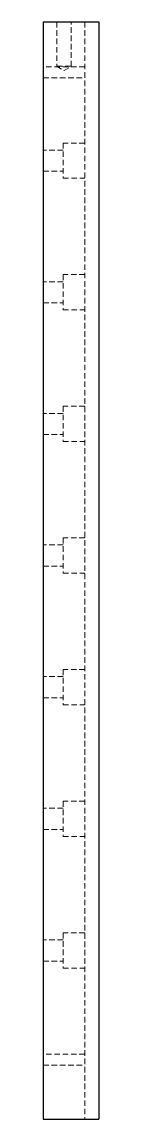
# Model space of a CAD drawing. Header units: millimetres. Extents: x 0 to 13, y -250 to 0.
import ezdxf

# ---------------------------------------------------------------- set-up
doc = ezdxf.new("R2010")
doc.units = ezdxf.units.MM
doc.linetypes.add('HIDDEN', pattern=[1.905, 1.27, -0.635])

msp = doc.modelspace()

# ---------------------------------------------------------------- linework, layer by layer
at = {"color": 7, "linetype": 'Continuous', "lineweight": 25}
for p, q in [((0, 0), (0, -250)), ((0, 0), (12.7, 0)), ((12.7, 0), (12.7, -250)), ((0, -250), (12.7, -250))]:
    msp.add_line(p, q, dxfattribs=at)
at = {"color": 7, "linetype": 'HIDDEN', "lineweight": 18}
for p, q in [((3.1125, 0), (3.1125, -10.1)), ((6.4125, -10.1), (6.4125, 0)), ((9.525, 0), (9.525, -250)), ((9.525, -10.225), (0, -10.225)), ((3.1125, -10.1), (6.4125, -10.1)), ((3.1125, -10.1), (4.7625, -11.0914)), ((4.7625, -11.0914), (6.4125, -10.1)), ((0, -12.725), (9.525, -12.725)), ((4.525, -29.1875), (0, -29.1875)), ((4.525, -27.5875), (4.525, -35.5875)), ((9.525, -27.5875), (4.525, -27.5875)), ((0, -33.9875), (4.525, -33.9875)), ((4.525, -35.5875), (9.525, -35.5875)), ((4.525, -59.1875), (0, -59.1875)), ((4.525, -57.5875), (4.525, -65.5875)), ((9.525, -57.5875), (4.525, -57.5875)), ((0, -63.9875), (4.525, -63.9875)), ((4.525, -65.5875), (9.525, -65.5875)), ((4.525, -89.1875), (0, -89.1875)), ((4.525, -87.5875), (4.525, -95.5875)), ((9.525, -87.5875), (4.525, -87.5875)), ((0, -93.9875), (4.525, -93.9875)), ((4.525, -95.5875), (9.525, -95.5875)), ((4.525, -119.1875), (0, -119.1875)), ((4.525, -117.5875), (4.525, -125.5875)), ((9.525, -117.5875), (4.525, -117.5875)), ((0, -123.9875), (4.525, -123.9875)), ((4.525, -125.5875), (9.525, -125.5875)), ((4.525, -149.1875), (0, -149.1875)), ((4.525, -147.5875), (4.525, -155.5875)), ((9.525, -147.5875), (4.525, -147.5875)), ((0, -153.9875), (4.525, -153.9875)), ((4.525, -155.5875), (9.525, -155.5875)), ((4.525, -179.1875), (0, -179.1875)), ((4.525, -177.5875), (4.525, -185.5875)), ((9.525, -177.5875), (4.525, -177.5875)), ((0, -183.9875), (4.525, -183.9875)), ((4.525, -185.5875), (9.525, -185.5875)), ((4.525, -209.1875), (0, -209.1875)), ((4.525, -207.5875), (4.525, -215.5875)), ((9.525, -207.5875), (4.525, -207.5875)), ((0, -213.9875), (4.525, -213.9875)), ((4.525, -215.5875), (9.525, -215.5875)), ((9.525, -235.225), (0, -235.225)), ((0, -237.725), (9.525, -237.725))]:
    msp.add_line(p, q, dxfattribs=at)

doc.saveas('drawing.dxf')
